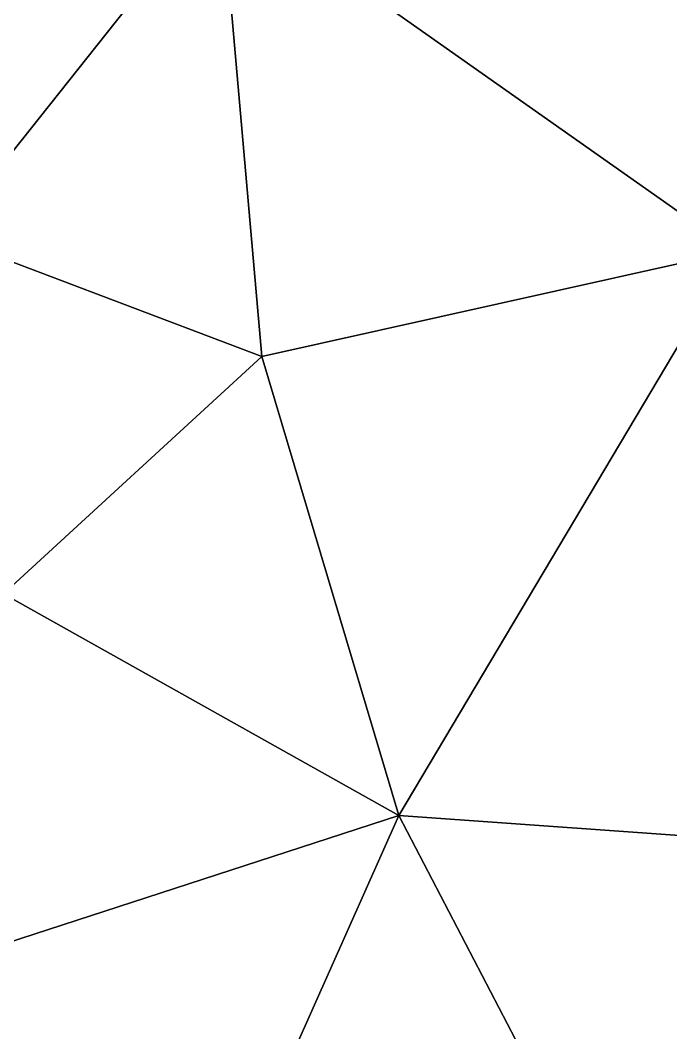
# Model space of a CAD drawing. Header units: metres. Extents: x 2 to 72, y -280 to 0.
# Drawn here: x 24.15 to 37.99, y -68.87 to -47.33 of the extents above; entities that cross this region are included whole.
import ezdxf

# ---------------------------------------------------------------- set-up
doc = ezdxf.new("R2010")
doc.units = ezdxf.units.M

msp = doc.modelspace()

# ---------------------------------------------------------------- linework, layer by layer
at = {"layer": 'layer', "color": 0}
for points in [[(38.9519, -38.8863), (28.4196, -44.5403), (39.3422, -52.2421)], [(28.4196, -44.5403), (19.9992, -45.9427), (22.5466, -51.9313)], [(29.2882, -54.4835), (28.4196, -44.5403), (22.5466, -51.9313)], [(39.3422, -52.2421), (28.4196, -44.5403), (29.2882, -54.4835)], [(29.2882, -54.4835), (22.5466, -51.9313), (23.7921, -59.5329)], [(39.3422, -52.2421), (29.2882, -54.4835), (32.2014, -64.2496)], [(44.5518, -65.1268), (39.3422, -52.2421), (32.2014, -64.2496)], [(32.2014, -64.2496), (29.2882, -54.4835), (23.7921, -59.5329)], [(32.2014, -64.2496), (23.7921, -59.5329), (22.9577, -67.2594)], [(27.0838, -75.7452), (32.2014, -64.2496), (22.9577, -67.2594)], [(38.0548, -75.4838), (32.2014, -64.2496), (27.0838, -75.7452)], [(38.0548, -75.4838), (44.5518, -65.1268), (32.2014, -64.2496)], [(27.0838, -75.7452), (22.9577, -67.2594), (19.4345, -73.3262)]]:
    msp.add_3dface(points, dxfattribs=at)

doc.saveas('drawing.dxf')
